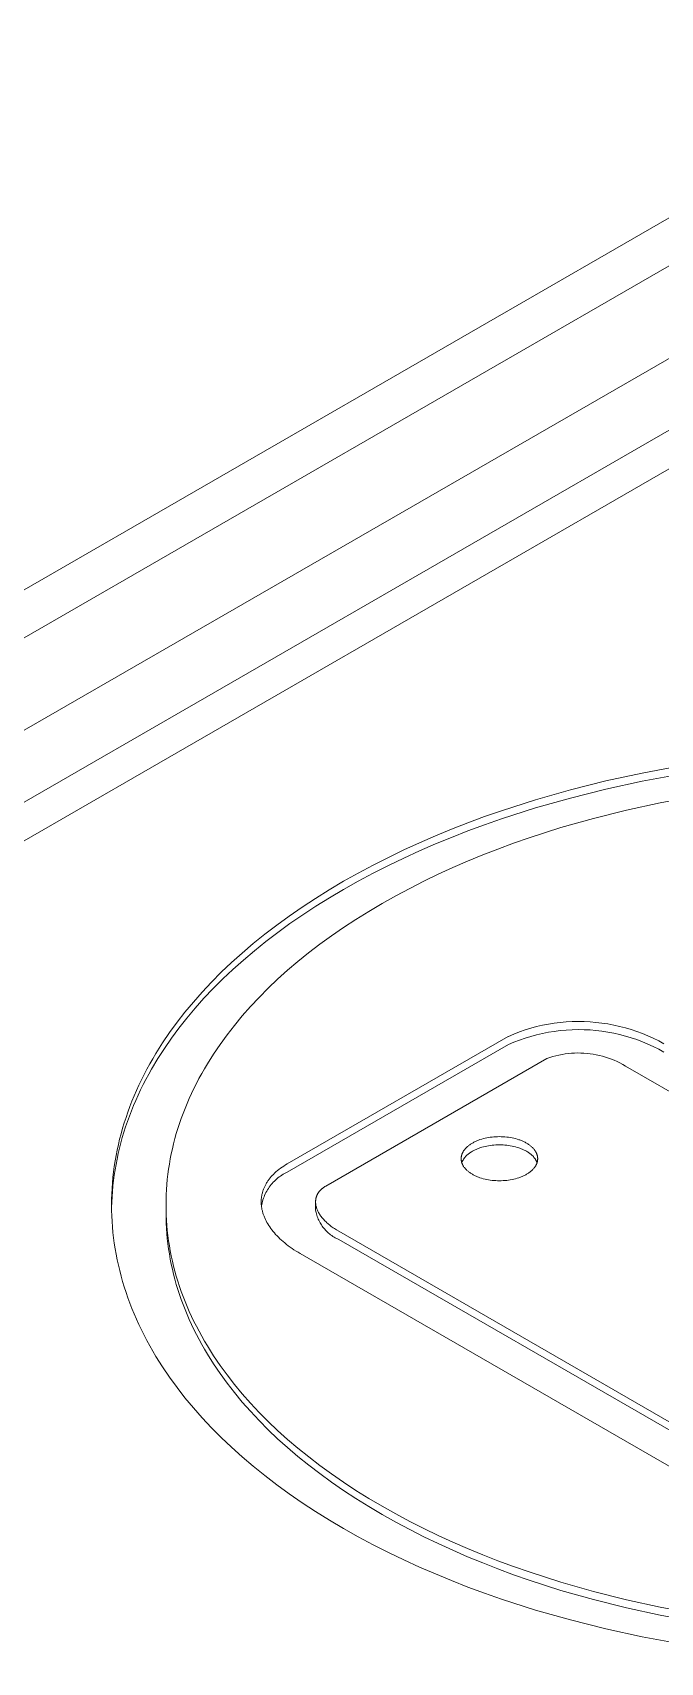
# Model space of a CAD drawing. Header units: millimetres. Extents: x -208 to 4974, y -28 to 3137.
# Drawn here: x 4672.55 to 4686.42, y 1194.42 to 1230.48 of the extents above; entities that cross this region are included whole.
import ezdxf

# ---------------------------------------------------------------- set-up
doc = ezdxf.new("R2010")
doc.units = ezdxf.units.MM
doc.layers.add('ZANO_R', color=7, linetype='Continuous', lineweight=0)

msp = doc.modelspace()

# ---------------------------------------------------------------- linework, layer by layer
at = {"layer": 'ZANO_R'}
for p, q in [((4762.341, 1270.096), (4578.115, 1163.733)), ((4766.205, 1269.22), (4577.006, 1159.986)), ((4578.384, 1162.828), (4762.991, 1269.411)), ((4767.583, 1268.425), (4578.384, 1159.191)), ((4646.852, 1197.864), (4701.958, 1229.68)), ((4685.222, 1213.92), (4686.02, 1214.093)), ((4686.02, 1214.093), (4686.829, 1214.243)), ((4686.02, 1213.912), (4686.829, 1214.063)), ((4683.666, 1213.503), (4684.437, 1213.723)), ((4684.437, 1213.723), (4685.222, 1213.92)), ((4684.437, 1213.542), (4685.222, 1213.739)), ((4685.222, 1213.739), (4686.02, 1213.912)), ((4682.911, 1213.26), (4683.666, 1213.503)), ((4682.911, 1213.08), (4683.666, 1213.323)), ((4683.666, 1213.323), (4684.437, 1213.542)), ((4685.676, 1213.275), (4684.944, 1213.092)), ((4686.419, 1213.437), (4685.676, 1213.275)), ((4687.172, 1213.577), (4686.419, 1213.437)), ((4681.811, 1212.853), (4682.173, 1212.994)), ((4682.173, 1212.994), (4682.54, 1213.13)), ((4682.173, 1212.814), (4682.54, 1212.95)), ((4682.54, 1213.13), (4682.911, 1213.26)), ((4682.54, 1212.95), (4682.911, 1213.08)), ((4684.944, 1213.092), (4684.226, 1212.888)), ((4680.755, 1212.393), (4681.102, 1212.552)), ((4681.102, 1212.552), (4681.454, 1212.705)), ((4681.454, 1212.705), (4681.811, 1212.853)), ((4681.454, 1212.525), (4681.811, 1212.672)), ((4681.811, 1212.672), (4682.173, 1212.814)), ((4683.523, 1212.662), (4683.177, 1212.54)), ((4684.226, 1212.888), (4683.523, 1212.662)), ((4680.078, 1212.058), (4680.414, 1212.228)), ((4680.414, 1212.228), (4680.755, 1212.393)), ((4680.414, 1212.048), (4680.755, 1212.212)), ((4680.755, 1212.212), (4681.102, 1212.371)), ((4681.102, 1212.371), (4681.454, 1212.525)), ((4682.498, 1212.282), (4682.166, 1212.145)), ((4682.835, 1212.414), (4682.498, 1212.282)), ((4683.177, 1212.54), (4682.835, 1212.414)), ((4679.425, 1211.699), (4679.748, 1211.881)), ((4679.748, 1211.881), (4680.078, 1212.058)), ((4679.748, 1211.701), (4680.078, 1211.877)), ((4680.078, 1211.877), (4680.414, 1212.048)), ((4681.515, 1211.854), (4681.197, 1211.7)), ((4681.838, 1212.002), (4681.515, 1211.854)), ((4682.166, 1212.145), (4681.838, 1212.002)), ((4678.804, 1211.322), (4679.109, 1211.512)), ((4679.109, 1211.512), (4679.425, 1211.699)), ((4679.114, 1211.335), (4679.425, 1211.518)), ((4679.425, 1211.518), (4679.748, 1211.701)), ((4680.885, 1211.541), (4680.577, 1211.377)), ((4681.197, 1211.7), (4680.885, 1211.541)), ((4678.223, 1210.931), (4678.508, 1211.128)), ((4678.508, 1211.128), (4678.804, 1211.322)), ((4678.522, 1210.957), (4678.813, 1211.147)), ((4678.813, 1211.147), (4679.114, 1211.335)), ((4680.276, 1211.208), (4679.982, 1211.034)), ((4680.577, 1211.377), (4680.276, 1211.208)), ((4677.947, 1210.731), (4678.223, 1210.931)), ((4677.969, 1210.566), (4678.24, 1210.763)), ((4678.24, 1210.763), (4678.522, 1210.957)), ((4679.698, 1210.856), (4679.423, 1210.676)), ((4679.982, 1211.034), (4679.698, 1210.856)), ((4677.427, 1210.322), (4677.682, 1210.528)), ((4677.682, 1210.528), (4677.947, 1210.731)), ((4677.707, 1210.366), (4677.969, 1210.566)), ((4679.157, 1210.492), (4678.9, 1210.306)), ((4679.423, 1210.676), (4679.157, 1210.492)), ((4676.946, 1209.901), (4677.181, 1210.113)), ((4677.181, 1210.113), (4677.427, 1210.322)), ((4677.211, 1209.958), (4677.454, 1210.164)), ((4677.454, 1210.164), (4677.707, 1210.366)), ((4678.653, 1210.117), (4678.415, 1209.925)), ((4678.9, 1210.306), (4678.653, 1210.117)), ((4676.505, 1209.47), (4676.721, 1209.686)), ((4676.721, 1209.686), (4676.946, 1209.901)), ((4676.755, 1209.539), (4676.979, 1209.75)), ((4676.979, 1209.75), (4677.211, 1209.958)), ((4678.187, 1209.73), (4677.968, 1209.533)), ((4678.415, 1209.925), (4678.187, 1209.73)), ((4676.3, 1209.25), (4676.505, 1209.47)), ((4676.338, 1209.111), (4676.542, 1209.326)), ((4676.542, 1209.326), (4676.755, 1209.539)), ((4677.758, 1209.333), (4677.557, 1209.131)), ((4677.968, 1209.533), (4677.758, 1209.333)), ((4675.92, 1208.805), (4676.105, 1209.029)), ((4676.105, 1209.029), (4676.3, 1209.25)), ((4676.144, 1208.893), (4676.338, 1209.111)), ((4677.557, 1209.131), (4677.366, 1208.927)), ((4675.744, 1208.58), (4675.92, 1208.805)), ((4675.784, 1208.452), (4675.959, 1208.674)), ((4675.959, 1208.674), (4676.144, 1208.893)), ((4677.184, 1208.721), (4677.012, 1208.512)), ((4677.366, 1208.927), (4677.184, 1208.721)), ((4684.211, 1208.577), (4684.342, 1208.588)), ((4684.342, 1208.588), (4684.474, 1208.596)), ((4684.474, 1208.596), (4684.606, 1208.598)), ((4684.606, 1208.598), (4684.738, 1208.597)), ((4684.738, 1208.597), (4684.87, 1208.59)), ((4684.87, 1208.59), (4685.002, 1208.579)), ((4675.424, 1208.123), (4675.579, 1208.352)), ((4675.464, 1208.003), (4675.619, 1208.228)), ((4675.579, 1208.352), (4675.744, 1208.58)), ((4675.619, 1208.228), (4675.784, 1208.452)), ((4676.849, 1208.302), (4676.695, 1208.09)), ((4677.012, 1208.512), (4676.849, 1208.302)), ((4678.18, 1205.449), (4683.065, 1208.269)), ((4683.066, 1208.269), (4683.188, 1208.321)), ((4683.188, 1208.321), (4683.311, 1208.368)), ((4683.311, 1208.368), (4683.436, 1208.411)), ((4683.311, 1208.188), (4683.436, 1208.23)), ((4683.436, 1208.411), (4683.563, 1208.45)), ((4683.436, 1208.23), (4683.563, 1208.269)), ((4683.563, 1208.45), (4683.69, 1208.484)), ((4683.563, 1208.269), (4683.69, 1208.303)), ((4683.69, 1208.484), (4683.819, 1208.514)), ((4683.69, 1208.303), (4683.819, 1208.333)), ((4683.819, 1208.514), (4683.949, 1208.539)), ((4683.819, 1208.333), (4683.949, 1208.359)), ((4683.949, 1208.539), (4684.079, 1208.56)), ((4683.949, 1208.359), (4684.079, 1208.379)), ((4684.079, 1208.56), (4684.211, 1208.577)), ((4684.079, 1208.379), (4684.211, 1208.396)), ((4684.211, 1208.396), (4684.342, 1208.408)), ((4684.342, 1208.408), (4684.474, 1208.415)), ((4684.474, 1208.415), (4684.606, 1208.418)), ((4684.606, 1208.418), (4684.738, 1208.416)), ((4684.738, 1208.416), (4684.87, 1208.41)), ((4684.87, 1208.41), (4685.002, 1208.399)), ((4685.002, 1208.579), (4685.133, 1208.564)), ((4685.002, 1208.399), (4685.133, 1208.383)), ((4685.133, 1208.564), (4685.264, 1208.544)), ((4685.133, 1208.383), (4685.264, 1208.363)), ((4685.264, 1208.544), (4685.394, 1208.519)), ((4685.264, 1208.363), (4685.394, 1208.339)), ((4685.394, 1208.519), (4685.523, 1208.491)), ((4685.394, 1208.339), (4685.523, 1208.31)), ((4685.523, 1208.491), (4685.651, 1208.457)), ((4685.523, 1208.31), (4685.651, 1208.276)), ((4685.651, 1208.457), (4685.778, 1208.419)), ((4685.651, 1208.276), (4685.778, 1208.239)), ((4685.778, 1208.419), (4685.903, 1208.377)), ((4685.778, 1208.239), (4685.903, 1208.197)), ((4685.903, 1208.377), (4686.027, 1208.331)), ((4686.027, 1208.331), (4686.149, 1208.28)), ((4686.149, 1208.28), (4686.269, 1208.226)), ((4686.269, 1208.226), (4686.387, 1208.167)), ((4675.21, 1207.775), (4675.279, 1207.891)), ((4675.279, 1207.891), (4675.424, 1208.123)), ((4675.318, 1207.776), (4675.464, 1208.003)), ((4676.55, 1207.877), (4676.415, 1207.661)), ((4676.695, 1208.09), (4676.55, 1207.877)), ((4678.18, 1205.268), (4683.066, 1208.089)), ((4683.066, 1208.089), (4683.188, 1208.14)), ((4683.188, 1208.14), (4683.311, 1208.188)), ((4684.251, 1207.869), (4684.184, 1207.856)), ((4684.32, 1207.88), (4684.251, 1207.869)), ((4684.389, 1207.889), (4684.32, 1207.88)), ((4684.458, 1207.896), (4684.389, 1207.889)), ((4684.527, 1207.9), (4684.458, 1207.896)), ((4684.596, 1207.902), (4684.527, 1207.9)), ((4684.665, 1207.901), (4684.596, 1207.902)), ((4684.735, 1207.898), (4684.665, 1207.901)), ((4684.804, 1207.893), (4684.735, 1207.898)), ((4684.873, 1207.885), (4684.804, 1207.893)), ((4684.941, 1207.875), (4684.873, 1207.885)), ((4685.009, 1207.862), (4684.941, 1207.875)), ((4685.903, 1208.197), (4686.027, 1208.15)), ((4686.027, 1208.15), (4686.149, 1208.1)), ((4686.149, 1208.1), (4686.269, 1208.045)), ((4686.269, 1208.045), (4686.387, 1207.986)), ((4686.387, 1208.167), (4686.504, 1208.104)), ((4686.387, 1207.986), (4686.504, 1207.923)), ((4675.018, 1207.424), (4675.08, 1207.542)), ((4675.08, 1207.542), (4675.143, 1207.659)), ((4675.118, 1207.432), (4675.182, 1207.547)), ((4675.143, 1207.659), (4675.21, 1207.775)), ((4675.182, 1207.547), (4675.318, 1207.776)), ((4676.351, 1207.553), (4676.289, 1207.445)), ((4676.415, 1207.661), (4676.351, 1207.553)), ((4683.918, 1207.778), (4679.032, 1204.957)), ((4683.983, 1207.801), (4683.918, 1207.778)), ((4684.049, 1207.821), (4683.983, 1207.801)), ((4684.116, 1207.84), (4684.049, 1207.821)), ((4684.184, 1207.856), (4684.116, 1207.84)), ((4685.077, 1207.847), (4685.009, 1207.862)), ((4685.144, 1207.83), (4685.077, 1207.847)), ((4685.211, 1207.811), (4685.144, 1207.83)), ((4685.277, 1207.789), (4685.211, 1207.811)), ((4685.342, 1207.765), (4685.277, 1207.789)), ((4685.406, 1207.739), (4685.342, 1207.765)), ((4685.469, 1207.71), (4685.406, 1207.739)), ((4685.531, 1207.68), (4685.469, 1207.71)), ((4685.592, 1207.647), (4685.531, 1207.68)), ((4685.652, 1207.612), (4685.592, 1207.647)), ((4697.143, 1200.978), (4685.652, 1207.612)), ((4674.849, 1207.071), (4674.903, 1207.189)), ((4674.903, 1207.189), (4674.959, 1207.307)), ((4674.94, 1207.086), (4674.997, 1207.202)), ((4674.959, 1207.307), (4675.018, 1207.424)), ((4674.997, 1207.202), (4675.056, 1207.317)), ((4675.056, 1207.317), (4675.118, 1207.432)), ((4676.172, 1207.227), (4676.118, 1207.117)), ((4676.229, 1207.336), (4676.172, 1207.227)), ((4676.289, 1207.445), (4676.229, 1207.336)), ((4674.703, 1206.714), (4674.749, 1206.833)), ((4674.749, 1206.833), (4674.798, 1206.952)), ((4674.783, 1206.736), (4674.833, 1206.853)), ((4674.798, 1206.952), (4674.849, 1207.071)), ((4674.833, 1206.853), (4674.885, 1206.969)), ((4674.885, 1206.969), (4674.94, 1207.086)), ((4675.967, 1206.787), (4675.922, 1206.676)), ((4676.015, 1206.897), (4675.967, 1206.787)), ((4676.065, 1207.007), (4676.015, 1206.897)), ((4676.118, 1207.117), (4676.065, 1207.007)), ((4674.579, 1206.355), (4674.618, 1206.475)), ((4674.618, 1206.475), (4674.659, 1206.595)), ((4674.648, 1206.384), (4674.691, 1206.502)), ((4674.659, 1206.595), (4674.703, 1206.714)), ((4674.691, 1206.502), (4674.736, 1206.619)), ((4674.736, 1206.619), (4674.783, 1206.736)), ((4675.838, 1206.454), (4675.799, 1206.342)), ((4675.879, 1206.565), (4675.838, 1206.454)), ((4675.922, 1206.676), (4675.879, 1206.565)), ((4674.477, 1205.995), (4674.509, 1206.115)), ((4674.509, 1206.115), (4674.543, 1206.235)), ((4674.535, 1206.03), (4674.571, 1206.149)), ((4674.543, 1206.235), (4674.579, 1206.355)), ((4674.571, 1206.149), (4674.608, 1206.267)), ((4674.608, 1206.267), (4674.648, 1206.384)), ((4675.729, 1206.119), (4675.698, 1206.007)), ((4675.763, 1206.231), (4675.729, 1206.119)), ((4675.799, 1206.342), (4675.763, 1206.231)), ((4674.399, 1205.633), (4674.422, 1205.753)), ((4674.422, 1205.753), (4674.449, 1205.874)), ((4674.444, 1205.675), (4674.472, 1205.793)), ((4674.449, 1205.874), (4674.477, 1205.995)), ((4674.472, 1205.793), (4674.503, 1205.912)), ((4674.503, 1205.912), (4674.535, 1206.03)), ((4675.642, 1205.783), (4675.617, 1205.67)), ((4675.669, 1205.895), (4675.642, 1205.783)), ((4675.698, 1206.007), (4675.669, 1205.895)), ((4682.055, 1205.696), (4682.058, 1205.702)), ((4682.058, 1205.702), (4682.061, 1205.707)), ((4682.061, 1205.707), (4682.064, 1205.713)), ((4682.064, 1205.713), (4682.067, 1205.719)), ((4682.067, 1205.719), (4682.07, 1205.724)), ((4682.07, 1205.724), (4682.077, 1205.735)), ((4682.077, 1205.735), (4682.085, 1205.747)), ((4682.085, 1205.747), (4682.093, 1205.758)), ((4682.093, 1205.758), (4682.101, 1205.768)), ((4682.101, 1205.768), (4682.11, 1205.779)), ((4682.11, 1205.779), (4682.12, 1205.79)), ((4682.12, 1205.79), (4682.13, 1205.8)), ((4682.13, 1205.8), (4682.14, 1205.811)), ((4682.14, 1205.811), (4682.151, 1205.821)), ((4682.151, 1205.821), (4682.162, 1205.831)), ((4682.162, 1205.831), (4682.174, 1205.842)), ((4682.174, 1205.842), (4682.187, 1205.852)), ((4682.187, 1205.852), (4682.2, 1205.861)), ((4682.2, 1205.861), (4682.213, 1205.871)), ((4682.213, 1205.871), (4682.227, 1205.881)), ((4682.226, 1205.7), (4682.237, 1205.707)), ((4682.227, 1205.881), (4682.241, 1205.89)), ((4682.237, 1205.707), (4682.248, 1205.714)), ((4682.241, 1205.89), (4682.256, 1205.899)), ((4682.248, 1205.714), (4682.271, 1205.727)), ((4682.256, 1205.899), (4682.271, 1205.908)), ((4682.271, 1205.908), (4682.287, 1205.917)), ((4682.271, 1205.727), (4682.287, 1205.736)), ((4682.287, 1205.917), (4682.302, 1205.925)), ((4682.287, 1205.736), (4682.302, 1205.745)), ((4682.302, 1205.925), (4682.319, 1205.934)), ((4682.302, 1205.745), (4682.319, 1205.753)), ((4682.319, 1205.934), (4682.335, 1205.942)), ((4682.319, 1205.753), (4682.335, 1205.761)), ((4682.335, 1205.942), (4682.352, 1205.949)), ((4682.335, 1205.761), (4682.352, 1205.769)), ((4682.352, 1205.949), (4682.369, 1205.957)), ((4682.352, 1205.769), (4682.369, 1205.776)), ((4682.369, 1205.957), (4682.386, 1205.964)), ((4682.369, 1205.776), (4682.386, 1205.783)), ((4682.386, 1205.964), (4682.404, 1205.971)), ((4682.386, 1205.783), (4682.404, 1205.79)), ((4682.404, 1205.971), (4682.421, 1205.977)), ((4682.404, 1205.79), (4682.421, 1205.797)), ((4682.421, 1205.977), (4682.439, 1205.984)), ((4682.421, 1205.797), (4682.439, 1205.803)), ((4682.439, 1205.984), (4682.476, 1205.995)), ((4682.439, 1205.803), (4682.476, 1205.815)), ((4682.476, 1205.995), (4682.513, 1206.006)), ((4682.476, 1205.815), (4682.513, 1205.825)), ((4682.513, 1206.006), (4682.551, 1206.015)), ((4682.513, 1205.825), (4682.551, 1205.835)), ((4682.551, 1206.015), (4682.589, 1206.024)), ((4682.551, 1205.835), (4682.589, 1205.843)), ((4682.589, 1206.024), (4682.628, 1206.031)), ((4682.589, 1205.843), (4682.628, 1205.85)), ((4682.628, 1206.031), (4682.667, 1206.037)), ((4682.628, 1205.85), (4682.667, 1205.856)), ((4682.667, 1206.037), (4682.707, 1206.042)), ((4682.667, 1205.856), (4682.707, 1205.861)), ((4682.707, 1206.042), (4682.747, 1206.046)), ((4682.707, 1205.861), (4682.747, 1205.865)), ((4682.747, 1206.046), (4682.787, 1206.049)), ((4682.747, 1205.865), (4682.787, 1205.868)), ((4682.787, 1206.049), (4682.828, 1206.05)), ((4682.787, 1205.868), (4682.828, 1205.87)), ((4682.828, 1206.05), (4682.869, 1206.051)), ((4682.828, 1205.87), (4682.869, 1205.87)), ((4682.869, 1206.051), (4682.909, 1206.05)), ((4682.869, 1205.87), (4682.909, 1205.87)), ((4682.909, 1206.05), (4682.95, 1206.049)), ((4682.909, 1205.87), (4682.95, 1205.868)), ((4682.95, 1206.049), (4682.99, 1206.046)), ((4682.95, 1205.868), (4682.99, 1205.865)), ((4682.99, 1206.046), (4683.03, 1206.042)), ((4682.99, 1205.865), (4683.03, 1205.861)), ((4683.03, 1206.042), (4683.07, 1206.037)), ((4683.03, 1205.861), (4683.07, 1205.856)), ((4683.07, 1206.037), (4683.109, 1206.031)), ((4683.07, 1205.856), (4683.109, 1205.85)), ((4683.109, 1206.031), (4683.148, 1206.024)), ((4683.109, 1205.85), (4683.148, 1205.843)), ((4683.148, 1206.024), (4683.187, 1206.015)), ((4683.148, 1205.843), (4683.187, 1205.835)), ((4683.187, 1206.015), (4683.224, 1206.006)), ((4683.187, 1205.835), (4683.224, 1205.825)), ((4683.224, 1206.006), (4683.262, 1205.995)), ((4683.224, 1205.825), (4683.262, 1205.814)), ((4683.262, 1205.995), (4683.298, 1205.983)), ((4683.262, 1205.814), (4683.298, 1205.803)), ((4683.298, 1205.983), (4683.316, 1205.977)), ((4683.298, 1205.803), (4683.316, 1205.796)), ((4683.316, 1205.977), (4683.334, 1205.971)), ((4683.316, 1205.796), (4683.334, 1205.79)), ((4683.334, 1205.971), (4683.351, 1205.964)), ((4683.334, 1205.79), (4683.351, 1205.783)), ((4683.351, 1205.964), (4683.368, 1205.957)), ((4683.351, 1205.783), (4683.368, 1205.776)), ((4683.368, 1205.957), (4683.385, 1205.949)), ((4683.368, 1205.776), (4683.385, 1205.768)), ((4683.385, 1205.949), (4683.402, 1205.941)), ((4683.385, 1205.768), (4683.402, 1205.761)), ((4683.402, 1205.941), (4683.418, 1205.934)), ((4683.402, 1205.761), (4683.418, 1205.753)), ((4683.418, 1205.934), (4683.435, 1205.925)), ((4683.418, 1205.753), (4683.435, 1205.745)), ((4683.435, 1205.925), (4683.451, 1205.917)), ((4683.435, 1205.745), (4683.451, 1205.736)), ((4683.451, 1205.917), (4683.466, 1205.908)), ((4683.451, 1205.736), (4683.466, 1205.727)), ((4683.466, 1205.908), (4683.481, 1205.899)), ((4683.466, 1205.727), (4683.489, 1205.714)), ((4683.481, 1205.899), (4683.496, 1205.89)), ((4683.489, 1205.714), (4683.5, 1205.706)), ((4683.496, 1205.89), (4683.51, 1205.88)), ((4683.5, 1205.706), (4683.511, 1205.699)), ((4683.51, 1205.88), (4683.524, 1205.871)), ((4683.524, 1205.871), (4683.538, 1205.861)), ((4683.538, 1205.861), (4683.55, 1205.851)), ((4683.55, 1205.851), (4683.563, 1205.841)), ((4683.563, 1205.841), (4683.575, 1205.831)), ((4683.575, 1205.831), (4683.586, 1205.821)), ((4683.586, 1205.821), (4683.597, 1205.811)), ((4683.597, 1205.811), (4683.607, 1205.8)), ((4683.607, 1205.8), (4683.617, 1205.79)), ((4683.617, 1205.79), (4683.627, 1205.779)), ((4683.627, 1205.779), (4683.636, 1205.768)), ((4683.636, 1205.768), (4683.644, 1205.757)), ((4683.644, 1205.757), (4683.652, 1205.746)), ((4683.652, 1205.746), (4683.66, 1205.735)), ((4683.66, 1205.735), (4683.667, 1205.724)), ((4683.667, 1205.724), (4683.67, 1205.719)), ((4683.67, 1205.719), (4683.673, 1205.713)), ((4683.673, 1205.713), (4683.676, 1205.707)), ((4683.676, 1205.707), (4683.679, 1205.702)), ((4683.679, 1205.702), (4683.682, 1205.696)), ((4674.342, 1205.269), (4674.359, 1205.39)), ((4674.359, 1205.39), (4674.377, 1205.512)), ((4674.375, 1205.318), (4674.396, 1205.437)), ((4674.377, 1205.512), (4674.399, 1205.633)), ((4674.396, 1205.437), (4674.419, 1205.556)), ((4674.419, 1205.556), (4674.444, 1205.675)), ((4675.575, 1205.445), (4675.558, 1205.332)), ((4675.595, 1205.558), (4675.575, 1205.445)), ((4675.617, 1205.67), (4675.595, 1205.558)), ((4677.995, 1205.324), (4678.029, 1205.35)), ((4678.029, 1205.35), (4678.065, 1205.376)), ((4678.065, 1205.376), (4678.102, 1205.401)), ((4678.102, 1205.401), (4678.14, 1205.425)), ((4678.14, 1205.425), (4678.18, 1205.449)), ((4682.023, 1205.58), (4682.024, 1205.586)), ((4682.023, 1205.575), (4682.023, 1205.58)), ((4682.023, 1205.569), (4682.023, 1205.575)), ((4682.023, 1205.563), (4682.023, 1205.569)), ((4682.023, 1205.557), (4682.023, 1205.563)), ((4682.023, 1205.551), (4682.023, 1205.557)), ((4682.023, 1205.545), (4682.023, 1205.551)), ((4682.024, 1205.539), (4682.023, 1205.545)), ((4682.024, 1205.592), (4682.025, 1205.598)), ((4682.024, 1205.586), (4682.024, 1205.592)), ((4682.024, 1205.534), (4682.024, 1205.539)), ((4682.025, 1205.528), (4682.024, 1205.534)), ((4682.025, 1205.598), (4682.026, 1205.604)), ((4682.026, 1205.522), (4682.025, 1205.528)), ((4682.026, 1205.604), (4682.027, 1205.61)), ((4682.027, 1205.516), (4682.026, 1205.522)), ((4682.027, 1205.61), (4682.028, 1205.615)), ((4682.028, 1205.51), (4682.027, 1205.516)), ((4682.028, 1205.615), (4682.029, 1205.621)), ((4682.029, 1205.504), (4682.028, 1205.51)), ((4682.029, 1205.621), (4682.03, 1205.627)), ((4682.03, 1205.499), (4682.029, 1205.504)), ((4682.03, 1205.627), (4682.032, 1205.633)), ((4682.032, 1205.493), (4682.03, 1205.499)), ((4682.032, 1205.633), (4682.033, 1205.639)), ((4682.033, 1205.487), (4682.032, 1205.493)), ((4682.033, 1205.639), (4682.035, 1205.644)), ((4682.035, 1205.481), (4682.033, 1205.487)), ((4682.035, 1205.644), (4682.037, 1205.65)), ((4682.037, 1205.475), (4682.035, 1205.481)), ((4682.037, 1205.65), (4682.038, 1205.656)), ((4682.037, 1205.472), (4682.04, 1205.481)), ((4682.038, 1205.47), (4682.037, 1205.475)), ((4682.038, 1205.656), (4682.04, 1205.662)), ((4682.04, 1205.464), (4682.038, 1205.47)), ((4682.04, 1205.662), (4682.043, 1205.668)), ((4682.04, 1205.481), (4682.044, 1205.49)), ((4682.043, 1205.458), (4682.04, 1205.464)), ((4682.043, 1205.668), (4682.045, 1205.673)), ((4682.045, 1205.452), (4682.043, 1205.458)), ((4682.044, 1205.49), (4682.047, 1205.499)), ((4682.045, 1205.673), (4682.047, 1205.679)), ((4682.047, 1205.447), (4682.045, 1205.452)), ((4682.047, 1205.679), (4682.05, 1205.685)), ((4682.047, 1205.499), (4682.051, 1205.507)), ((4682.05, 1205.441), (4682.047, 1205.447)), ((4682.05, 1205.685), (4682.052, 1205.69)), ((4682.052, 1205.435), (4682.05, 1205.441)), ((4682.051, 1205.507), (4682.055, 1205.516)), ((4682.052, 1205.69), (4682.055, 1205.696)), ((4682.055, 1205.43), (4682.052, 1205.435)), ((4682.055, 1205.516), (4682.06, 1205.524)), ((4682.058, 1205.424), (4682.055, 1205.43)), ((4682.061, 1205.418), (4682.058, 1205.424)), ((4682.06, 1205.524), (4682.064, 1205.533)), ((4682.064, 1205.413), (4682.061, 1205.418)), ((4682.064, 1205.533), (4682.069, 1205.541)), ((4682.067, 1205.407), (4682.064, 1205.413)), ((4682.07, 1205.401), (4682.067, 1205.407)), ((4682.069, 1205.541), (4682.074, 1205.55)), ((4682.077, 1205.39), (4682.07, 1205.401)), ((4682.074, 1205.55), (4682.08, 1205.558)), ((4682.085, 1205.379), (4682.077, 1205.39)), ((4682.08, 1205.558), (4682.086, 1205.567)), ((4682.093, 1205.368), (4682.085, 1205.379)), ((4682.086, 1205.567), (4682.092, 1205.575)), ((4682.092, 1205.575), (4682.098, 1205.583)), ((4682.101, 1205.357), (4682.093, 1205.368)), ((4682.098, 1205.583), (4682.105, 1205.592)), ((4682.11, 1205.347), (4682.101, 1205.357)), ((4682.105, 1205.592), (4682.111, 1205.6)), ((4682.12, 1205.336), (4682.11, 1205.347)), ((4682.111, 1205.6), (4682.119, 1205.608)), ((4682.119, 1205.608), (4682.126, 1205.616)), ((4682.126, 1205.616), (4682.134, 1205.624)), ((4682.134, 1205.624), (4682.142, 1205.632)), ((4682.142, 1205.632), (4682.15, 1205.64)), ((4682.15, 1205.64), (4682.159, 1205.647)), ((4682.159, 1205.647), (4682.167, 1205.655)), ((4682.167, 1205.655), (4682.176, 1205.663)), ((4682.176, 1205.663), (4682.186, 1205.67)), ((4682.186, 1205.67), (4682.196, 1205.678)), ((4682.196, 1205.678), (4682.205, 1205.685)), ((4682.205, 1205.685), (4682.216, 1205.692)), ((4682.216, 1205.692), (4682.226, 1205.7)), ((4683.511, 1205.699), (4683.521, 1205.692)), ((4683.521, 1205.692), (4683.532, 1205.685)), ((4683.532, 1205.685), (4683.542, 1205.678)), ((4683.542, 1205.678), (4683.551, 1205.67)), ((4683.551, 1205.67), (4683.561, 1205.663)), ((4683.561, 1205.663), (4683.57, 1205.655)), ((4683.57, 1205.655), (4683.578, 1205.647)), ((4683.578, 1205.647), (4683.587, 1205.639)), ((4683.587, 1205.639), (4683.595, 1205.632)), ((4683.595, 1205.632), (4683.603, 1205.624)), ((4683.603, 1205.624), (4683.611, 1205.616)), ((4683.611, 1205.616), (4683.618, 1205.608)), ((4683.627, 1205.347), (4683.617, 1205.336)), ((4683.618, 1205.608), (4683.626, 1205.6)), ((4683.626, 1205.6), (4683.632, 1205.591)), ((4683.636, 1205.357), (4683.627, 1205.347)), ((4683.632, 1205.591), (4683.639, 1205.583)), ((4683.644, 1205.368), (4683.636, 1205.357)), ((4683.639, 1205.583), (4683.645, 1205.575)), ((4683.652, 1205.379), (4683.644, 1205.368)), ((4683.645, 1205.575), (4683.651, 1205.567)), ((4683.651, 1205.567), (4683.657, 1205.558)), ((4683.66, 1205.39), (4683.652, 1205.379)), ((4683.657, 1205.558), (4683.663, 1205.55)), ((4683.667, 1205.401), (4683.66, 1205.39)), ((4683.663, 1205.55), (4683.668, 1205.541)), ((4683.67, 1205.407), (4683.667, 1205.401)), ((4683.668, 1205.541), (4683.673, 1205.533)), ((4683.673, 1205.413), (4683.67, 1205.407)), ((4683.673, 1205.533), (4683.677, 1205.524)), ((4683.676, 1205.418), (4683.673, 1205.413)), ((4683.679, 1205.424), (4683.676, 1205.418)), ((4683.677, 1205.524), (4683.682, 1205.516)), ((4683.682, 1205.43), (4683.679, 1205.424)), ((4683.682, 1205.696), (4683.685, 1205.69)), ((4683.682, 1205.516), (4683.686, 1205.507)), ((4683.685, 1205.435), (4683.682, 1205.43)), ((4683.685, 1205.69), (4683.687, 1205.685)), ((4683.687, 1205.441), (4683.685, 1205.435)), ((4683.686, 1205.507), (4683.69, 1205.499)), ((4683.687, 1205.685), (4683.69, 1205.679)), ((4683.69, 1205.447), (4683.687, 1205.441)), ((4683.69, 1205.679), (4683.692, 1205.673)), ((4683.69, 1205.499), (4683.693, 1205.49)), ((4683.692, 1205.452), (4683.69, 1205.447)), ((4683.692, 1205.673), (4683.694, 1205.668)), ((4683.694, 1205.458), (4683.692, 1205.452)), ((4683.693, 1205.49), (4683.696, 1205.481)), ((4683.694, 1205.668), (4683.696, 1205.662)), ((4683.697, 1205.464), (4683.694, 1205.458)), ((4683.696, 1205.662), (4683.698, 1205.656)), ((4683.696, 1205.481), (4683.699, 1205.472)), ((4683.699, 1205.47), (4683.697, 1205.464)), ((4683.698, 1205.656), (4683.7, 1205.65)), ((4683.7, 1205.475), (4683.699, 1205.47)), ((4683.7, 1205.65), (4683.702, 1205.644)), ((4683.702, 1205.481), (4683.7, 1205.475)), ((4683.702, 1205.644), (4683.704, 1205.639)), ((4683.704, 1205.487), (4683.702, 1205.481)), ((4683.704, 1205.639), (4683.705, 1205.633)), ((4683.705, 1205.493), (4683.704, 1205.487)), ((4683.705, 1205.633), (4683.707, 1205.627)), ((4683.707, 1205.499), (4683.705, 1205.493)), ((4683.707, 1205.627), (4683.708, 1205.621)), ((4683.708, 1205.504), (4683.707, 1205.499)), ((4683.708, 1205.621), (4683.709, 1205.615)), ((4683.709, 1205.51), (4683.708, 1205.504)), ((4683.709, 1205.615), (4683.71, 1205.61)), ((4683.71, 1205.516), (4683.709, 1205.51)), ((4683.71, 1205.61), (4683.711, 1205.604)), ((4683.711, 1205.522), (4683.71, 1205.516)), ((4683.711, 1205.604), (4683.712, 1205.598)), ((4683.712, 1205.528), (4683.711, 1205.522)), ((4683.712, 1205.598), (4683.712, 1205.592)), ((4683.712, 1205.592), (4683.713, 1205.586)), ((4683.713, 1205.539), (4683.712, 1205.534)), ((4683.712, 1205.534), (4683.712, 1205.528)), ((4683.713, 1205.586), (4683.713, 1205.58)), ((4683.713, 1205.58), (4683.714, 1205.575)), ((4683.714, 1205.551), (4683.713, 1205.545)), ((4683.713, 1205.545), (4683.713, 1205.539)), ((4683.714, 1205.575), (4683.714, 1205.569)), ((4683.714, 1205.569), (4683.714, 1205.563)), ((4683.714, 1205.563), (4683.714, 1205.557)), ((4683.714, 1205.557), (4683.714, 1205.551)), ((4674.309, 1204.905), (4674.317, 1205.027)), ((4674.317, 1205.027), (4674.329, 1205.148)), ((4674.328, 1204.96), (4674.341, 1205.079)), ((4674.329, 1205.148), (4674.342, 1205.269)), ((4674.341, 1205.079), (4674.357, 1205.198)), ((4674.357, 1205.198), (4674.375, 1205.318)), ((4675.52, 1204.993), (4675.511, 1204.88)), ((4675.53, 1205.106), (4675.52, 1204.993)), ((4675.543, 1205.219), (4675.53, 1205.106)), ((4675.558, 1205.332), (4675.543, 1205.219)), ((4677.689, 1204.964), (4677.697, 1204.98)), ((4677.697, 1204.98), (4677.706, 1204.995)), ((4677.706, 1204.995), (4677.714, 1205.01)), ((4677.714, 1205.01), (4677.723, 1205.026)), ((4677.723, 1205.026), (4677.733, 1205.041)), ((4677.733, 1205.041), (4677.742, 1205.056)), ((4677.742, 1205.056), (4677.752, 1205.071)), ((4677.752, 1205.071), (4677.763, 1205.086)), ((4677.763, 1205.086), (4677.774, 1205.101)), ((4677.774, 1205.101), (4677.785, 1205.115)), ((4677.785, 1205.115), (4677.796, 1205.13)), ((4677.796, 1205.13), (4677.808, 1205.145)), ((4677.804, 1204.962), (4677.826, 1204.989)), ((4677.808, 1205.145), (4677.82, 1205.159)), ((4677.82, 1205.159), (4677.833, 1205.173)), ((4677.826, 1204.989), (4677.848, 1205.016)), ((4677.833, 1205.173), (4677.846, 1205.188)), ((4677.846, 1205.188), (4677.873, 1205.216)), ((4677.848, 1205.016), (4677.872, 1205.042)), ((4677.872, 1205.042), (4677.896, 1205.067)), ((4677.873, 1205.216), (4677.901, 1205.244)), ((4677.896, 1205.067), (4677.921, 1205.091)), ((4677.901, 1205.244), (4677.931, 1205.271)), ((4677.921, 1205.091), (4677.947, 1205.115)), ((4677.931, 1205.271), (4677.962, 1205.298)), ((4677.947, 1205.115), (4677.974, 1205.137)), ((4677.962, 1205.298), (4677.995, 1205.324)), ((4677.974, 1205.137), (4678.001, 1205.159)), ((4678.001, 1205.159), (4678.03, 1205.18)), ((4678.03, 1205.18), (4678.058, 1205.199)), ((4678.058, 1205.199), (4678.088, 1205.218)), ((4678.088, 1205.218), (4678.118, 1205.236)), ((4678.118, 1205.236), (4678.149, 1205.252)), ((4678.149, 1205.252), (4678.18, 1205.268)), ((4682.13, 1205.325), (4682.12, 1205.336)), ((4682.14, 1205.315), (4682.13, 1205.325)), ((4682.151, 1205.304), (4682.14, 1205.315)), ((4682.162, 1205.294), (4682.151, 1205.304)), ((4682.174, 1205.284), (4682.162, 1205.294)), ((4682.186, 1205.274), (4682.174, 1205.284)), ((4682.199, 1205.264), (4682.186, 1205.274)), ((4682.213, 1205.255), (4682.199, 1205.264)), ((4682.226, 1205.245), (4682.213, 1205.255)), ((4682.241, 1205.236), (4682.226, 1205.245)), ((4682.255, 1205.227), (4682.241, 1205.236)), ((4682.271, 1205.218), (4682.255, 1205.227)), ((4682.286, 1205.209), (4682.271, 1205.218)), ((4682.302, 1205.2), (4682.286, 1205.209)), ((4682.318, 1205.192), (4682.302, 1205.2)), ((4682.335, 1205.184), (4682.318, 1205.192)), ((4682.352, 1205.176), (4682.335, 1205.184)), ((4682.369, 1205.169), (4682.352, 1205.176)), ((4682.386, 1205.162), (4682.369, 1205.169)), ((4682.403, 1205.155), (4682.386, 1205.162)), ((4682.421, 1205.149), (4682.403, 1205.155)), ((4682.439, 1205.142), (4682.421, 1205.149)), ((4682.475, 1205.131), (4682.439, 1205.142)), ((4682.512, 1205.12), (4682.475, 1205.131)), ((4682.55, 1205.11), (4682.512, 1205.12)), ((4682.589, 1205.102), (4682.55, 1205.11)), ((4682.628, 1205.095), (4682.589, 1205.102)), ((4682.667, 1205.089), (4682.628, 1205.095)), ((4682.707, 1205.084), (4682.667, 1205.089)), ((4682.747, 1205.08), (4682.707, 1205.084)), ((4682.787, 1205.077), (4682.747, 1205.08)), ((4682.828, 1205.075), (4682.787, 1205.077)), ((4682.868, 1205.075), (4682.828, 1205.075)), ((4682.909, 1205.075), (4682.868, 1205.075)), ((4682.949, 1205.077), (4682.909, 1205.075)), ((4682.99, 1205.08), (4682.949, 1205.077)), ((4683.03, 1205.084), (4682.99, 1205.08)), ((4683.07, 1205.089), (4683.03, 1205.084)), ((4683.109, 1205.095), (4683.07, 1205.089)), ((4683.148, 1205.102), (4683.109, 1205.095)), ((4683.187, 1205.11), (4683.148, 1205.102)), ((4683.224, 1205.12), (4683.187, 1205.11)), ((4683.262, 1205.131), (4683.224, 1205.12)), ((4683.298, 1205.142), (4683.262, 1205.131)), ((4683.316, 1205.149), (4683.298, 1205.142)), ((4683.334, 1205.155), (4683.316, 1205.149)), ((4683.351, 1205.162), (4683.334, 1205.155)), ((4683.368, 1205.169), (4683.351, 1205.162)), ((4683.385, 1205.177), (4683.368, 1205.169)), ((4683.402, 1205.184), (4683.385, 1205.177)), ((4683.419, 1205.192), (4683.402, 1205.184)), ((4683.435, 1205.201), (4683.419, 1205.192)), ((4683.451, 1205.209), (4683.435, 1205.201)), ((4683.467, 1205.218), (4683.451, 1205.209)), ((4683.482, 1205.227), (4683.467, 1205.218)), ((4683.497, 1205.236), (4683.482, 1205.227)), ((4683.511, 1205.245), (4683.497, 1205.236)), ((4683.525, 1205.255), (4683.511, 1205.245)), ((4683.538, 1205.265), (4683.525, 1205.255)), ((4683.551, 1205.274), (4683.538, 1205.265)), ((4683.563, 1205.284), (4683.551, 1205.274)), ((4683.575, 1205.294), (4683.563, 1205.284)), ((4683.586, 1205.305), (4683.575, 1205.294)), ((4683.597, 1205.315), (4683.586, 1205.305)), ((4683.607, 1205.325), (4683.597, 1205.315)), ((4683.617, 1205.336), (4683.607, 1205.325)), ((4674.297, 1204.541), (4674.298, 1204.662)), ((4674.298, 1204.662), (4674.302, 1204.784)), ((4674.302, 1204.784), (4674.309, 1204.905)), ((4674.302, 1204.601), (4674.308, 1204.721)), ((4674.308, 1204.721), (4674.317, 1204.84)), ((4674.317, 1204.84), (4674.328, 1204.96)), ((4675.502, 1204.654), (4675.501, 1204.541)), ((4675.506, 1204.767), (4675.502, 1204.654)), ((4675.511, 1204.88), (4675.506, 1204.767)), ((4677.605, 1204.641), (4677.606, 1204.658)), ((4677.605, 1204.625), (4677.605, 1204.641)), ((4677.605, 1204.608), (4677.605, 1204.625)), ((4677.606, 1204.658), (4677.607, 1204.674)), ((4677.607, 1204.674), (4677.609, 1204.691)), ((4677.609, 1204.691), (4677.611, 1204.707)), ((4677.611, 1204.707), (4677.613, 1204.724)), ((4677.613, 1204.724), (4677.616, 1204.74)), ((4677.616, 1204.74), (4677.619, 1204.757)), ((4677.619, 1204.757), (4677.622, 1204.773)), ((4677.622, 1204.773), (4677.626, 1204.789)), ((4677.624, 1204.586), (4677.633, 1204.619)), ((4677.626, 1204.789), (4677.63, 1204.805)), ((4677.63, 1204.805), (4677.634, 1204.822)), ((4677.633, 1204.619), (4677.643, 1204.653)), ((4677.634, 1204.822), (4677.639, 1204.838)), ((4677.639, 1204.838), (4677.644, 1204.854)), ((4677.643, 1204.653), (4677.654, 1204.686)), ((4677.644, 1204.854), (4677.649, 1204.87)), ((4677.649, 1204.87), (4677.655, 1204.886)), ((4677.654, 1204.686), (4677.667, 1204.719)), ((4677.655, 1204.886), (4677.661, 1204.901)), ((4677.661, 1204.901), (4677.668, 1204.917)), ((4677.667, 1204.719), (4677.68, 1204.751)), ((4677.668, 1204.917), (4677.675, 1204.933)), ((4677.675, 1204.933), (4677.682, 1204.949)), ((4677.68, 1204.751), (4677.695, 1204.783)), ((4677.682, 1204.949), (4677.689, 1204.964)), ((4677.695, 1204.783), (4677.71, 1204.814)), ((4677.71, 1204.814), (4677.727, 1204.845)), ((4677.727, 1204.845), (4677.745, 1204.875)), ((4677.745, 1204.875), (4677.764, 1204.905)), ((4677.764, 1204.905), (4677.783, 1204.934)), ((4677.783, 1204.934), (4677.804, 1204.962)), ((4678.807, 1204.64), (4678.806, 1204.632)), ((4678.806, 1204.632), (4678.806, 1204.624)), ((4678.806, 1204.624), (4678.806, 1204.616)), ((4678.808, 1204.648), (4678.807, 1204.64)), ((4678.809, 1204.656), (4678.808, 1204.648)), ((4678.81, 1204.664), (4678.809, 1204.656)), ((4678.811, 1204.672), (4678.81, 1204.664)), ((4678.813, 1204.68), (4678.811, 1204.672)), ((4678.814, 1204.688), (4678.813, 1204.68)), ((4678.816, 1204.696), (4678.814, 1204.688)), ((4678.818, 1204.704), (4678.816, 1204.696)), ((4678.82, 1204.712), (4678.818, 1204.704)), ((4678.823, 1204.719), (4678.82, 1204.712)), ((4678.825, 1204.727), (4678.823, 1204.719)), ((4678.828, 1204.734), (4678.825, 1204.727)), ((4678.831, 1204.742), (4678.828, 1204.734)), ((4678.834, 1204.75), (4678.831, 1204.742)), ((4678.837, 1204.757), (4678.834, 1204.75)), ((4678.841, 1204.764), (4678.837, 1204.757)), ((4678.845, 1204.772), (4678.841, 1204.764)), ((4678.848, 1204.779), (4678.845, 1204.772)), ((4678.852, 1204.786), (4678.848, 1204.779)), ((4678.857, 1204.793), (4678.852, 1204.786)), ((4678.861, 1204.801), (4678.857, 1204.793)), ((4678.866, 1204.808), (4678.861, 1204.801)), ((4678.87, 1204.815), (4678.866, 1204.808)), ((4678.875, 1204.822), (4678.87, 1204.815)), ((4678.881, 1204.829), (4678.875, 1204.822)), ((4678.886, 1204.835), (4678.881, 1204.829)), ((4678.891, 1204.842), (4678.886, 1204.835)), ((4678.897, 1204.849), (4678.891, 1204.842)), ((4678.903, 1204.855), (4678.897, 1204.849)), ((4678.909, 1204.862), (4678.903, 1204.855)), ((4678.915, 1204.868), (4678.909, 1204.862)), ((4678.922, 1204.875), (4678.915, 1204.868)), ((4678.928, 1204.881), (4678.922, 1204.875)), ((4678.935, 1204.888), (4678.928, 1204.881)), ((4678.942, 1204.894), (4678.935, 1204.888)), ((4678.949, 1204.9), (4678.942, 1204.894)), ((4678.957, 1204.906), (4678.949, 1204.9)), ((4678.964, 1204.912), (4678.957, 1204.906)), ((4678.972, 1204.918), (4678.964, 1204.912)), ((4678.98, 1204.924), (4678.972, 1204.918)), ((4678.996, 1204.935), (4678.98, 1204.924)), ((4679.014, 1204.946), (4678.996, 1204.935)), ((4679.032, 1204.957), (4679.014, 1204.946)), ((4674.298, 1204.419), (4674.297, 1204.541)), ((4674.298, 1204.481), (4674.302, 1204.601)), ((4674.302, 1204.298), (4674.298, 1204.419)), ((4674.309, 1204.176), (4674.302, 1204.298)), ((4675.501, 1204.541), (4675.502, 1204.428)), ((4675.501, 1204.428), (4675.501, 1204.36)), ((4675.501, 1204.36), (4675.502, 1204.247)), ((4675.502, 1204.428), (4675.506, 1204.314)), ((4675.506, 1204.314), (4675.511, 1204.201)), ((4677.605, 1204.591), (4677.605, 1204.608)), ((4677.605, 1204.575), (4677.605, 1204.591)), ((4677.606, 1204.558), (4677.605, 1204.575)), ((4677.607, 1204.541), (4677.606, 1204.558)), ((4677.609, 1204.524), (4677.607, 1204.541)), ((4677.611, 1204.507), (4677.609, 1204.524)), ((4677.61, 1204.517), (4677.616, 1204.552)), ((4677.613, 1204.491), (4677.611, 1204.507)), ((4677.616, 1204.474), (4677.613, 1204.491)), ((4677.616, 1204.552), (4677.624, 1204.586)), ((4677.619, 1204.457), (4677.616, 1204.474)), ((4677.622, 1204.44), (4677.619, 1204.457)), ((4677.626, 1204.423), (4677.622, 1204.44)), ((4677.63, 1204.406), (4677.626, 1204.423)), ((4677.634, 1204.389), (4677.63, 1204.406)), ((4677.639, 1204.372), (4677.634, 1204.389)), ((4677.644, 1204.355), (4677.639, 1204.372)), ((4677.649, 1204.339), (4677.644, 1204.355)), ((4677.655, 1204.322), (4677.649, 1204.339)), ((4677.661, 1204.305), (4677.655, 1204.322)), ((4677.667, 1204.288), (4677.661, 1204.305)), ((4677.674, 1204.271), (4677.667, 1204.288)), ((4677.681, 1204.254), (4677.674, 1204.271)), ((4678.806, 1204.616), (4678.805, 1204.608)), ((4678.805, 1204.608), (4678.806, 1204.599)), ((4678.805, 1204.428), (4678.805, 1204.591)), ((4678.805, 1204.428), (4678.811, 1204.398)), ((4678.806, 1204.599), (4678.806, 1204.591)), ((4678.806, 1204.591), (4678.806, 1204.583)), ((4678.806, 1204.583), (4678.807, 1204.575)), ((4678.807, 1204.575), (4678.808, 1204.566)), ((4678.808, 1204.566), (4678.809, 1204.558)), ((4678.809, 1204.558), (4678.81, 1204.549)), ((4678.81, 1204.549), (4678.811, 1204.541)), ((4678.811, 1204.541), (4678.813, 1204.533)), ((4678.811, 1204.398), (4678.817, 1204.369)), ((4678.813, 1204.533), (4678.814, 1204.524)), ((4678.814, 1204.524), (4678.816, 1204.516)), ((4678.816, 1204.516), (4678.818, 1204.507)), ((4678.817, 1204.369), (4678.825, 1204.34)), ((4678.818, 1204.507), (4678.82, 1204.499)), ((4678.82, 1204.499), (4678.823, 1204.49)), ((4678.823, 1204.49), (4678.825, 1204.481)), ((4678.825, 1204.481), (4678.828, 1204.473)), ((4678.825, 1204.34), (4678.833, 1204.312)), ((4678.828, 1204.473), (4678.834, 1204.456)), ((4678.833, 1204.312), (4678.843, 1204.283)), ((4678.834, 1204.456), (4678.841, 1204.438)), ((4678.841, 1204.438), (4678.848, 1204.421)), ((4678.843, 1204.283), (4678.853, 1204.255)), ((4678.848, 1204.421), (4678.856, 1204.404)), ((4678.856, 1204.404), (4678.865, 1204.387)), ((4678.865, 1204.387), (4678.874, 1204.369)), ((4678.874, 1204.369), (4678.884, 1204.352)), ((4678.884, 1204.352), (4678.895, 1204.334)), ((4678.895, 1204.334), (4678.906, 1204.317)), ((4678.906, 1204.317), (4678.918, 1204.3)), ((4678.918, 1204.3), (4678.931, 1204.282)), ((4678.931, 1204.282), (4678.944, 1204.265)), ((4678.944, 1204.265), (4678.958, 1204.248)), ((4674.317, 1204.055), (4674.309, 1204.176)), ((4674.329, 1203.933), (4674.317, 1204.055)), ((4674.342, 1203.812), (4674.329, 1203.933)), ((4675.502, 1204.247), (4675.506, 1204.134)), ((4675.506, 1204.134), (4675.511, 1204.021)), ((4675.511, 1204.201), (4675.52, 1204.088)), ((4675.511, 1204.021), (4675.52, 1203.907)), ((4675.52, 1204.088), (4675.53, 1203.975)), ((4675.52, 1203.907), (4675.53, 1203.794)), ((4675.53, 1203.975), (4675.543, 1203.862)), ((4677.696, 1204.22), (4677.681, 1204.254)), ((4677.713, 1204.187), (4677.696, 1204.22)), ((4677.731, 1204.153), (4677.713, 1204.187)), ((4677.75, 1204.119), (4677.731, 1204.153)), ((4677.771, 1204.086), (4677.75, 1204.119)), ((4677.793, 1204.053), (4677.771, 1204.086)), ((4677.816, 1204.02), (4677.793, 1204.053)), ((4677.841, 1203.987), (4677.816, 1204.02)), ((4677.867, 1203.954), (4677.841, 1203.987)), ((4677.895, 1203.921), (4677.867, 1203.954)), ((4677.924, 1203.889), (4677.895, 1203.921)), ((4678.853, 1204.255), (4678.864, 1204.228)), ((4678.864, 1204.228), (4678.877, 1204.2)), ((4678.877, 1204.2), (4678.89, 1204.174)), ((4678.89, 1204.174), (4678.904, 1204.147)), ((4678.904, 1204.147), (4678.919, 1204.121)), ((4678.919, 1204.121), (4678.935, 1204.096)), ((4678.935, 1204.096), (4678.952, 1204.071)), ((4678.952, 1204.071), (4678.969, 1204.047)), ((4678.958, 1204.248), (4678.972, 1204.231)), ((4678.969, 1204.047), (4678.988, 1204.024)), ((4678.972, 1204.231), (4678.988, 1204.214)), ((4678.988, 1204.214), (4679.004, 1204.197)), ((4678.988, 1204.024), (4679.007, 1204.001)), ((4679.004, 1204.197), (4679.02, 1204.18)), ((4679.007, 1204.001), (4679.027, 1203.979)), ((4679.02, 1204.18), (4679.037, 1204.163)), ((4679.027, 1203.979), (4679.048, 1203.958)), ((4679.037, 1204.163), (4679.055, 1204.146)), ((4679.048, 1203.958), (4679.07, 1203.937)), ((4679.055, 1204.146), (4679.074, 1204.129)), ((4679.07, 1203.937), (4679.092, 1203.917)), ((4679.074, 1204.129), (4679.093, 1204.113)), ((4679.092, 1203.917), (4679.115, 1203.898)), ((4679.093, 1204.113), (4679.113, 1204.096)), ((4679.113, 1204.096), (4679.133, 1204.08)), ((4679.115, 1203.898), (4679.138, 1203.879)), ((4679.133, 1204.08), (4679.154, 1204.064)), ((4679.154, 1204.064), (4679.176, 1204.048)), ((4679.176, 1204.048), (4679.198, 1204.032)), ((4679.198, 1204.032), (4679.221, 1204.017)), ((4679.221, 1204.017), (4679.269, 1203.986)), ((4679.269, 1203.986), (4679.319, 1203.956)), ((4679.319, 1203.956), (4690.809, 1197.322)), ((4674.359, 1203.691), (4674.342, 1203.812)), ((4674.377, 1203.57), (4674.359, 1203.691)), ((4674.399, 1203.449), (4674.377, 1203.57)), ((4675.53, 1203.794), (4675.543, 1203.681)), ((4675.543, 1203.862), (4675.558, 1203.749)), ((4675.543, 1203.681), (4675.558, 1203.569)), ((4675.558, 1203.749), (4675.576, 1203.636)), ((4675.558, 1203.569), (4675.576, 1203.456)), ((4675.576, 1203.636), (4675.595, 1203.524)), ((4677.954, 1203.856), (4677.924, 1203.889)), ((4677.985, 1203.824), (4677.954, 1203.856)), ((4678.018, 1203.793), (4677.985, 1203.824)), ((4678.052, 1203.761), (4678.018, 1203.793)), ((4678.088, 1203.73), (4678.052, 1203.761)), ((4678.125, 1203.699), (4678.088, 1203.73)), ((4678.163, 1203.668), (4678.125, 1203.699)), ((4678.202, 1203.638), (4678.163, 1203.668)), ((4678.243, 1203.608), (4678.202, 1203.638)), ((4678.285, 1203.579), (4678.243, 1203.608)), ((4678.329, 1203.549), (4678.285, 1203.579)), ((4678.374, 1203.52), (4678.329, 1203.549)), ((4679.138, 1203.879), (4679.162, 1203.862)), ((4679.162, 1203.862), (4679.187, 1203.845)), ((4679.187, 1203.845), (4679.213, 1203.829)), ((4679.213, 1203.829), (4679.238, 1203.814)), ((4679.238, 1203.814), (4679.265, 1203.8)), ((4679.265, 1203.8), (4679.292, 1203.787)), ((4679.292, 1203.787), (4679.319, 1203.775)), ((4679.319, 1203.775), (4690.809, 1197.141)), ((4674.422, 1203.328), (4674.399, 1203.449)), ((4674.449, 1203.207), (4674.422, 1203.328)), ((4674.478, 1203.086), (4674.449, 1203.207)), ((4675.576, 1203.456), (4675.595, 1203.343)), ((4675.595, 1203.524), (4675.617, 1203.411)), ((4675.595, 1203.343), (4675.617, 1203.23)), ((4675.617, 1203.411), (4675.642, 1203.299)), ((4675.617, 1203.23), (4675.642, 1203.118)), ((4675.642, 1203.299), (4675.669, 1203.186)), ((4675.669, 1203.186), (4675.698, 1203.074)), ((4678.42, 1203.492), (4678.374, 1203.52)), ((4678.467, 1203.464), (4678.42, 1203.492)), ((4689.958, 1196.83), (4678.467, 1203.464)), ((4674.509, 1202.966), (4674.478, 1203.086)), ((4674.543, 1202.846), (4674.509, 1202.966)), ((4674.579, 1202.726), (4674.543, 1202.846)), ((4675.642, 1203.118), (4675.669, 1203.006)), ((4675.669, 1203.006), (4675.698, 1202.894)), ((4675.698, 1203.074), (4675.729, 1202.962)), ((4675.698, 1202.894), (4675.729, 1202.782)), ((4675.729, 1202.962), (4675.763, 1202.85)), ((4675.763, 1202.85), (4675.799, 1202.739)), ((4674.618, 1202.606), (4674.579, 1202.726)), ((4674.659, 1202.486), (4674.618, 1202.606)), ((4674.703, 1202.367), (4674.659, 1202.486)), ((4675.729, 1202.782), (4675.763, 1202.67)), ((4675.763, 1202.67), (4675.799, 1202.558)), ((4675.799, 1202.739), (4675.838, 1202.627)), ((4675.799, 1202.558), (4675.838, 1202.447)), ((4675.838, 1202.627), (4675.879, 1202.516)), ((4675.879, 1202.516), (4675.922, 1202.405)), ((4674.749, 1202.248), (4674.703, 1202.367)), ((4674.798, 1202.129), (4674.749, 1202.248)), ((4674.849, 1202.011), (4674.798, 1202.129)), ((4675.838, 1202.447), (4675.879, 1202.336)), ((4675.879, 1202.336), (4675.922, 1202.225)), ((4675.922, 1202.405), (4675.967, 1202.295)), ((4675.922, 1202.225), (4675.967, 1202.114)), ((4675.967, 1202.295), (4676.015, 1202.184)), ((4675.967, 1202.114), (4676.015, 1202.004)), ((4676.015, 1202.184), (4676.065, 1202.074)), ((4674.903, 1201.892), (4674.849, 1202.011)), ((4674.96, 1201.774), (4674.903, 1201.892)), ((4675.018, 1201.657), (4674.96, 1201.774)), ((4676.015, 1202.004), (4676.065, 1201.894)), ((4676.065, 1202.074), (4676.118, 1201.964)), ((4676.065, 1201.894), (4676.118, 1201.784)), ((4676.118, 1201.964), (4676.172, 1201.855)), ((4676.118, 1201.784), (4676.172, 1201.674)), ((4676.172, 1201.855), (4676.23, 1201.746)), ((4676.23, 1201.746), (4676.289, 1201.637)), ((4675.08, 1201.54), (4675.018, 1201.657)), ((4675.144, 1201.423), (4675.08, 1201.54)), ((4675.21, 1201.306), (4675.144, 1201.423)), ((4676.172, 1201.674), (4676.23, 1201.565)), ((4676.23, 1201.565), (4676.289, 1201.456)), ((4676.289, 1201.637), (4676.351, 1201.528)), ((4676.289, 1201.456), (4676.351, 1201.348)), ((4676.351, 1201.528), (4676.415, 1201.42)), ((4676.415, 1201.42), (4676.55, 1201.205)), ((4675.279, 1201.19), (4675.21, 1201.306)), ((4675.424, 1200.959), (4675.279, 1201.19)), ((4676.351, 1201.348), (4676.415, 1201.239)), ((4676.415, 1201.239), (4676.55, 1201.024)), ((4676.55, 1201.205), (4676.695, 1200.991)), ((4676.55, 1201.024), (4676.695, 1200.81)), ((4675.579, 1200.729), (4675.424, 1200.959)), ((4675.745, 1200.502), (4675.579, 1200.729)), ((4676.695, 1200.991), (4676.849, 1200.779)), ((4676.695, 1200.81), (4676.849, 1200.598)), ((4676.849, 1200.779), (4677.012, 1200.569)), ((4675.92, 1200.276), (4675.745, 1200.502)), ((4676.849, 1200.598), (4677.012, 1200.388)), ((4677.012, 1200.569), (4677.185, 1200.361)), ((4677.012, 1200.388), (4677.185, 1200.18)), ((4677.185, 1200.361), (4677.366, 1200.154)), ((4676.105, 1200.052), (4675.92, 1200.276)), ((4676.3, 1199.831), (4676.105, 1200.052)), ((4677.185, 1200.18), (4677.366, 1199.974)), ((4677.366, 1200.154), (4677.558, 1199.95)), ((4677.366, 1199.974), (4677.558, 1199.769)), ((4677.558, 1199.95), (4677.758, 1199.748)), ((4676.506, 1199.612), (4676.3, 1199.831)), ((4676.721, 1199.395), (4676.506, 1199.612)), ((4677.558, 1199.769), (4677.758, 1199.568)), ((4677.758, 1199.748), (4677.968, 1199.549)), ((4676.946, 1199.18), (4676.721, 1199.395)), ((4677.758, 1199.568), (4677.968, 1199.368)), ((4677.968, 1199.549), (4678.187, 1199.351)), ((4677.968, 1199.368), (4678.187, 1199.171)), ((4678.187, 1199.351), (4678.416, 1199.157)), ((4677.182, 1198.969), (4676.946, 1199.18)), ((4677.427, 1198.76), (4677.182, 1198.969)), ((4678.187, 1199.171), (4678.416, 1198.976)), ((4678.416, 1199.157), (4678.654, 1198.965)), ((4678.416, 1198.976), (4678.654, 1198.784)), ((4678.654, 1198.965), (4678.901, 1198.775)), ((4677.682, 1198.553), (4677.427, 1198.76)), ((4677.948, 1198.35), (4677.682, 1198.553)), ((4678.654, 1198.784), (4678.901, 1198.595)), ((4678.901, 1198.775), (4679.157, 1198.589)), ((4678.901, 1198.595), (4679.157, 1198.408)), ((4679.157, 1198.589), (4679.423, 1198.405)), ((4678.223, 1198.15), (4677.948, 1198.35)), ((4678.509, 1197.953), (4678.223, 1198.15)), ((4679.157, 1198.408), (4679.423, 1198.225)), ((4679.423, 1198.405), (4679.698, 1198.225)), ((4679.423, 1198.225), (4679.698, 1198.044)), ((4679.698, 1198.225), (4679.983, 1198.048)), ((4678.804, 1197.759), (4678.509, 1197.953)), ((4679.698, 1198.044), (4679.983, 1197.867)), ((4679.983, 1198.048), (4680.276, 1197.874)), ((4679.983, 1197.867), (4680.276, 1197.693)), ((4680.276, 1197.874), (4680.578, 1197.704)), ((4679.11, 1197.569), (4678.804, 1197.759)), ((4679.425, 1197.382), (4679.11, 1197.569)), ((4680.276, 1197.693), (4680.578, 1197.523)), ((4680.578, 1197.704), (4680.885, 1197.54)), ((4680.578, 1197.523), (4680.885, 1197.359)), ((4680.885, 1197.54), (4681.197, 1197.381)), ((4679.749, 1197.2), (4679.425, 1197.382)), ((4680.078, 1197.024), (4679.749, 1197.2)), ((4680.885, 1197.359), (4681.197, 1197.2)), ((4681.197, 1197.381), (4681.515, 1197.228)), ((4681.197, 1197.2), (4681.515, 1197.047)), ((4681.515, 1197.228), (4681.838, 1197.079)), ((4681.515, 1197.047), (4681.838, 1196.899)), ((4681.838, 1197.079), (4682.166, 1196.937)), ((4680.414, 1196.853), (4680.078, 1197.024)), ((4680.755, 1196.688), (4680.414, 1196.853)), ((4681.102, 1196.529), (4680.755, 1196.688)), ((4681.838, 1196.899), (4682.166, 1196.756)), ((4682.166, 1196.937), (4682.499, 1196.799)), ((4682.166, 1196.756), (4682.499, 1196.619)), ((4682.499, 1196.799), (4682.836, 1196.667)), ((4681.454, 1196.376), (4681.102, 1196.529)), ((4681.811, 1196.229), (4681.454, 1196.376)), ((4682.499, 1196.619), (4682.836, 1196.487)), ((4682.836, 1196.667), (4683.177, 1196.541)), ((4682.836, 1196.487), (4683.177, 1196.36)), ((4683.177, 1196.541), (4683.523, 1196.42)), ((4683.177, 1196.36), (4683.523, 1196.239)), ((4683.523, 1196.42), (4684.227, 1196.194)), ((4682.173, 1196.087), (4681.811, 1196.229)), ((4682.54, 1195.951), (4682.173, 1196.087)), ((4683.523, 1196.239), (4684.227, 1196.013)), ((4684.227, 1196.194), (4684.945, 1195.989)), ((4684.227, 1196.013), (4684.945, 1195.808)), ((4684.945, 1195.989), (4685.676, 1195.806)), ((4682.911, 1195.821), (4682.54, 1195.951)), ((4683.666, 1195.578), (4682.911, 1195.821)), ((4684.945, 1195.808), (4685.676, 1195.625)), ((4685.676, 1195.806), (4686.419, 1195.644)), ((4685.676, 1195.625), (4686.419, 1195.464)), ((4686.419, 1195.644), (4687.172, 1195.504)), ((4684.437, 1195.358), (4683.666, 1195.578)), ((4685.222, 1195.162), (4684.437, 1195.358)), ((4686.419, 1195.464), (4687.172, 1195.324)), ((4686.02, 1194.988), (4685.222, 1195.162)), ((4686.829, 1194.838), (4686.02, 1194.988))]:
    msp.add_line(p, q, dxfattribs=at)

doc.saveas('drawing.dxf')
